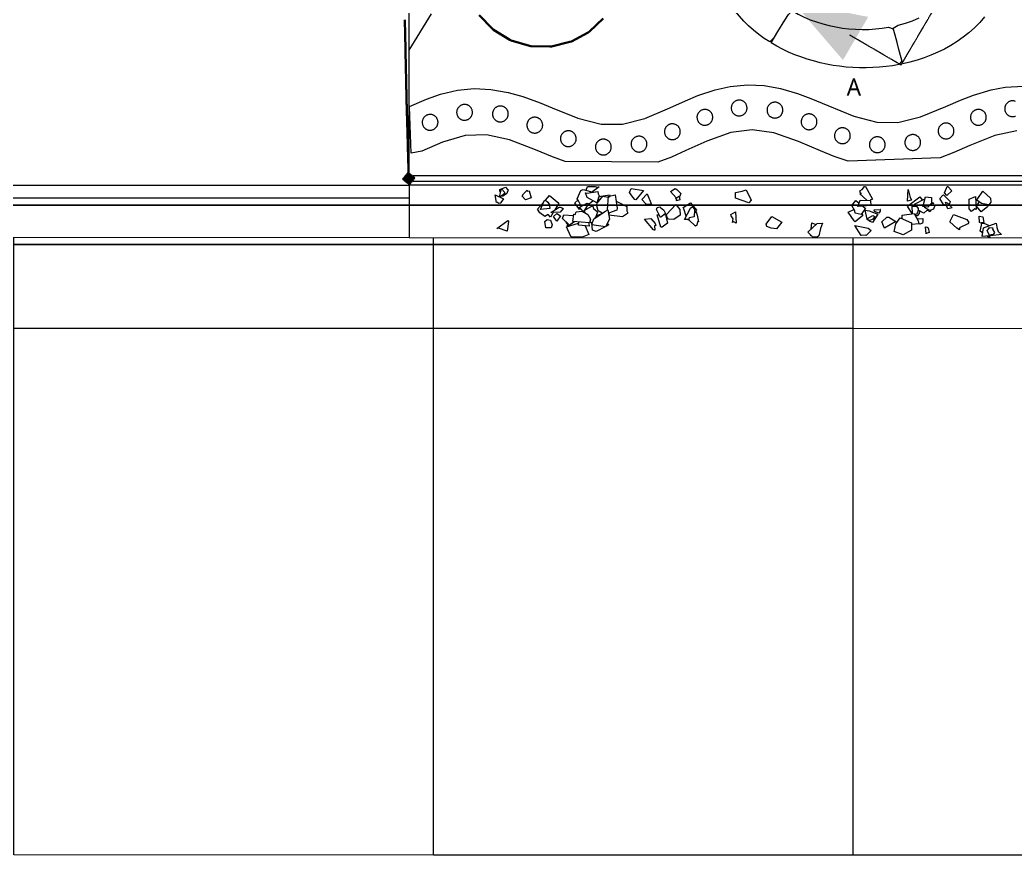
# Model space of a CAD drawing. Header units: millimetres. Extents: x -100577 to 287200, y -212120 to 238461.
# Drawn here: x 26389 to 41508, y -9278 to 3415 of the extents above; entities that cross this region are included whole.
import ezdxf

# ---------------------------------------------------------------- set-up
doc = ezdxf.new("R2010")
doc.units = ezdxf.units.MM
doc.linetypes.add('DASHDOT', pattern=[3.556, 2.54, -0.508, 0, -0.508])
for name, color, linetype, lineweight in [('01_切断（構造・壁）', 7, 'Continuous', 35), ('10_見えがかり', 7, 'Continuous', 13), ('30_敷地・外構', 8, 'Continuous', 9), ('70_断面の位置', 6, 'DASHDOT', 9), ('90_図枠', 7, 'Continuous', 25)]:
    doc.layers.add(name, color=color, linetype=linetype, lineweight=lineweight)
doc.styles.add('JP', font='NotoSansCJKjp-Regular.otf')

msp = doc.modelspace()

# ---------------------------------------------------------------- hatches: boundary and pattern name
at = {"layer": '01_切断（構造・壁）'}
msp.add_hatch(color=7, dxfattribs=at).paths.add_polyline_path([(32220, 987), (32219, 988), (32212, 994), (32212, 994), (32218, 1002), (32219, 1002), (32224, 1009), (32225, 1010), (32231, 1017), (32231, 1018), (32237, 1025), (32237, 1025), (32243, 1033), (32243, 1033), (32249, 1041), (32250, 1041), (32256, 1049), (32256, 1049), (32262, 1056), (32262, 1057), (32268, 1064), (32268, 1065), (32274, 1072), (32275, 1072), (32280, 1080), (32281, 1080), (32287, 1088), (32287, 1087), (32295, 1081), (32295, 1081), (32302, 1075), (32303, 1075), (32310, 1069), (32311, 1069), (32318, 1063), (32318, 1062), (32326, 1057), (32326, 1056), (32334, 1050), (32334, 1050), (32341, 1044), (32342, 1044), (32349, 1038), (32350, 1038), (32357, 1032), (32358, 1031), (32365, 1025), (32365, 1025), (32373, 1019), (32373, 1019), (32381, 1013), (32380, 1013), (32374, 1005), (32374, 1005), (32368, 997), (32368, 997), (32362, 989), (32362, 989), (32356, 982), (32355, 981), (32349, 974), (32349, 973), (32343, 966), (32343, 966), (32337, 958), (32337, 958), (32331, 950), (32330, 950), (32325, 942), (32324, 942), (32318, 935), (32318, 934), (32312, 927), (32312, 926), (32306, 919), (32305, 919), (32298, 925), (32298, 926), (32290, 931), (32290, 932), (32282, 938), (32282, 938), (32275, 944), (32274, 944), (32267, 950), (32266, 950), (32259, 956), (32259, 957), (32251, 963), (32251, 963), (32243, 969), (32243, 969), (32235, 975), (32235, 975), (32228, 981), (32227, 982)])
at = {"layer": '70_断面の位置'}
msp.add_hatch(color=7, dxfattribs=at).paths.add_polyline_path([(38893, 2804), (38135, 3687), (39277, 3460)])

# ---------------------------------------------------------------- linework, layer by layer
at = {"layer": '01_切断（構造・壁）'}
for points in [[(35249, 3437), (35041, 3236), (35021, 3225), (34768, 3085), (34745, 3079), (34465, 3009), (34441, 3010), (34152, 3015), (34129, 3021), (33852, 3101), (33831, 3113), (33584, 3262), (33567, 3279), (33366, 3487)], [(32263, 2194), (32263, 2195), (32262, 2226), (32262, 2227), (32262, 2258), (32261, 2259), (32261, 2290), (32261, 2291), (32260, 2322), (32260, 2323), (32260, 2355), (32259, 2355), (32259, 2387), (32259, 2388), (32258, 2419), (32258, 2420), (32257, 2451), (32257, 2452), (32257, 2483), (32257, 2484), (32256, 2515), (32256, 2516), (32255, 2547), (32255, 2548), (32255, 2579), (32255, 2580), (32254, 2612), (32254, 2613), (32253, 2644), (32253, 2645), (32253, 2676), (32253, 2677), (32252, 2708), (32252, 2709), (32251, 2740), (32251, 2741), (32251, 2772), (32251, 2773), (32250, 2804), (32250, 2805), (32249, 2836), (32249, 2837), (32249, 2869), (32249, 2870), (32248, 2901), (32248, 2902), (32247, 2933), (32247, 2934), (32247, 2965), (32247, 2966), (32246, 2997), (32246, 2998), (32245, 3029), (32245, 3030), (32245, 3061), (32245, 3062), (32244, 3094), (32244, 3094), (32243, 3126), (32243, 3127), (32243, 3158), (32243, 3159), (32242, 3190), (32242, 3191), (32241, 3222), (32241, 3223), (32241, 3254), (32241, 3255), (32240, 3286), (32240, 3287), (32239, 3318), (32239, 3319), (32239, 3351), (32239, 3351), (32238, 3383), (32238, 3384), (32237, 3415)], [(32263, 2194), (32263, 2193), (32264, 2169), (32264, 2168), (32264, 2144), (32264, 2144), (32265, 2120), (32265, 2119), (32266, 2095), (32266, 2094), (32266, 2070), (32266, 2069), (32267, 2045), (32267, 2044), (32268, 2020), (32268, 2020), (32268, 1996), (32268, 1995), (32269, 1971), (32269, 1970), (32270, 1946), (32270, 1945), (32271, 1921), (32271, 1920), (32271, 1896), (32271, 1896), (32272, 1872), (32272, 1871), (32273, 1847), (32273, 1846), (32273, 1822), (32273, 1821), (32274, 1797), (32274, 1796), (32275, 1772), (32275, 1772), (32275, 1747), (32275, 1747), (32276, 1723), (32276, 1722), (32277, 1698), (32277, 1697), (32277, 1673), (32277, 1672), (32278, 1648), (32278, 1648), (32279, 1623), (32279, 1623), (32280, 1599), (32280, 1598), (32280, 1574), (32280, 1573), (32281, 1549), (32281, 1548), (32282, 1524), (32282, 1524), (32282, 1499), (32282, 1499), (32283, 1475), (32283, 1474), (32284, 1450), (32284, 1449), (32284, 1425), (32284, 1424), (32285, 1400), (32285, 1400), (32286, 1375), (32286, 1375), (32287, 1351), (32287, 1350), (32287, 1326), (32287, 1325), (32288, 1301), (32288, 1300), (32289, 1276), (32289, 1275), (32289, 1251), (32289, 1251), (32290, 1227), (32290, 1226), (32291, 1202), (32291, 1201), (32291, 1177), (32291, 1176), (32292, 1152), (32292, 1151), (32293, 1127), (32293, 1127), (32294, 1103), (32294, 1102), (32294, 1078), (32294, 1077), (32295, 1053), (32295, 1052), (32296, 1028), (32296, 1027), (32296, 1003)], [(32220, 987), (32219, 988), (32212, 994), (32212, 994), (32218, 1002), (32219, 1002), (32224, 1009), (32225, 1010), (32231, 1017), (32231, 1018), (32237, 1025), (32237, 1025), (32243, 1033), (32243, 1033), (32249, 1041), (32250, 1041), (32256, 1049), (32256, 1049), (32262, 1056), (32262, 1057), (32268, 1064), (32268, 1065), (32274, 1072), (32275, 1072), (32280, 1080), (32281, 1080), (32287, 1088), (32287, 1087), (32295, 1081), (32295, 1081), (32302, 1075), (32303, 1075), (32310, 1069), (32311, 1069), (32318, 1063), (32318, 1062), (32326, 1057), (32326, 1056), (32334, 1050), (32334, 1050), (32341, 1044), (32342, 1044), (32349, 1038), (32350, 1038), (32357, 1032), (32358, 1031), (32365, 1025), (32365, 1025), (32373, 1019), (32373, 1019), (32381, 1013), (32380, 1013), (32374, 1005), (32374, 1005), (32368, 997), (32368, 997), (32362, 989), (32362, 989), (32356, 982), (32355, 981), (32349, 974), (32349, 973), (32343, 966), (32343, 966), (32337, 958), (32337, 958), (32331, 950), (32330, 950), (32325, 942), (32324, 942), (32318, 935), (32318, 934), (32312, 927), (32312, 926), (32306, 919), (32305, 919), (32298, 925), (32298, 926), (32290, 931), (32290, 932), (32282, 938), (32282, 938), (32275, 944), (32274, 944), (32267, 950), (32266, 950), (32259, 956), (32259, 957), (32251, 963), (32251, 963), (32243, 969), (32243, 969), (32235, 975), (32235, 975), (32228, 981), (32227, 982), (32220, 987)]]:
    msp.add_lwpolyline(points, dxfattribs=at)
at = {"layer": '10_見えがかり'}
for points in [[(37835, 3130), (37780, 3080), (37696, 3134), (37614, 3194), (37535, 3257), (37460, 3324), (37388, 3395), (37320, 3470), (37256, 3548), (37196, 3629), (37141, 3714), (37091, 3802), (37048, 3893), (37011, 3986), (36980, 4083), (36956, 4181), (36938, 4280), (36927, 4380), (36923, 4481), (36927, 4582)], [(32299, 3562), (32299, 2904), (32299, 1904), (32300, 1080)], [(32301, 2956), (32642, 3505)], [(38011, 3412), (38064, 3498), (38125, 3552), (38213, 3503), (38303, 3458), (38396, 3418), (38491, 3383), (38587, 3353), (38685, 3328), (38784, 3307), (38884, 3291), (38984, 3279), (39085, 3272), (39186, 3269), (39286, 3271), (39387, 3278), (39488, 3289), (39587, 3304), (39657, 3281)], [(39787, 2790), (39747, 2737), (39647, 2719), (39547, 2706), (39447, 2695), (39346, 2689), (39245, 2686), (39144, 2686), (39043, 2690), (38943, 2698), (38842, 2709), (38742, 2724), (38643, 2742), (38545, 2764), (38447, 2790), (38350, 2818), (38254, 2851), (38160, 2886), (38067, 2926), (37976, 2969), (37887, 3017), (37800, 3068), (37853, 3154), (37905, 3240), (38011, 3412)], [(41044, 3459), (40970, 3375), (40891, 3295), (40807, 3220), (40720, 3150), (40628, 3085), (40532, 3026), (40434, 2972), (40333, 2923), (40230, 2878), (40125, 2838), (40018, 2803), (39910, 2773), (39801, 2748), (39743, 2965), (39714, 3073), (39686, 3182), (39657, 3291), (39734, 3335), (39842, 3365)], [(39842, 3365), (39948, 3402), (40052, 3445)], [(32300, 922), (32300, 905)], [(46808, 919), (46798, 902), (32303, 903)], [(32361, 1031), (32361, 1033), (32361, 1041), (32361, 1048), (33564, 1048), (34767, 1048), (35970, 1048), (37172, 1048), (38375, 1048), (39578, 1048), (40781, 1048), (41984, 1048), (43186, 1047), (44389, 1047), (45592, 1047), (46795, 1047), (46795, 1040), (46795, 1032), (46795, 1017), (46795, 1002), (46795, 995), (46795, 987), (46795, 980), (46795, 975)], [(46781, 957), (45592, 957), (44389, 957), (43186, 957), (41984, 958), (40781, 958), (39578, 958), (38375, 958), (37172, 958), (35970, 958), (34767, 958), (33564, 958), (32361, 958), (32361, 966), (32361, 973), (32361, 981), (32361, 985)], [(32301, 903), (32301, 703), (-24699, 707), (-24699, 907), (20274, 904)], [(20328, 904), (32301, 903)], [(33707, 846), (33755, 794), (33730, 757), (33690, 732), (33677, 728), (33707, 846)], [(33680, 814), (33680, 839), (33767, 871), (33804, 834), (33806, 834), (33788, 778), (33723, 732), (33716, 746)], [(33691, 793), (33680, 814)], [(34020, 736), (34038, 770), (34097, 825), (34100, 813), (34127, 816), (34154, 710), (34070, 678), (34020, 736)], [(34877, 663), (34857, 696), (34909, 823), (34947, 838), (35059, 806), (35064, 793)], [(34980, 789), (35001, 781), (35171, 808), (35174, 769), (35187, 742), (35152, 636), (35008, 718), (34980, 789)], [(34993, 827), (35010, 883), (35130, 883), (35157, 875)], [(35157, 875), (35189, 880), (35074, 794)], [(35675, 854), (35864, 823), (35748, 679), (35733, 684), (35699, 723), (35652, 792), (35675, 854)], [(35835, 684), (35916, 772), (35982, 610), (35925, 607), (35891, 610), (35898, 620), (35835, 684)], [(36272, 806), (36346, 853), (36369, 835), (36429, 776), (36408, 728)], [(36358, 710), (36272, 806)], [(37258, 793), (37364, 813), (37421, 830), (37498, 673), (37465, 636), (37262, 708), (37260, 723), (37260, 773), (37258, 793)], [(39159, 780), (39150, 815), (39186, 837), (39219, 883), (39234, 883), (39342, 691), (39308, 673)], [(39258, 674), (39150, 769), (39175, 774), (39159, 780)], [(39884, 836), (39914, 717), (39936, 679), (39929, 675), (39875, 661), (39884, 836)], [(40438, 786), (40464, 859), (40477, 883), (40487, 883), (40549, 817), (40470, 747), (40438, 786)], [(40927, 673), (40941, 699), (41020, 814), (41133, 705), (41138, 647), (41109, 603), (40996, 622), (40927, 673)], [(32301, 701), (32301, 103), (-24699, 107), (-24699, 705)], [(33610, 755), (33738, 695), (33694, 638), (33696, 628), (33666, 623), (33633, 643), (33627, 638), (33610, 755)], [(34490, 487), (34448, 418), (34412, 455), (34364, 426), (34289, 484), (34253, 537), (34340, 637)], [(34352, 663), (34375, 674), (34410, 645), (34428, 616), (34438, 549), (34300, 533), (34352, 663)], [(34372, 674), (34434, 747)], [(34434, 747), (34574, 627), (34515, 529)], [(34920, 531), (34920, 530), (34905, 537), (34891, 534), (34817, 636), (34867, 676)], [(34872, 565), (34896, 571), (34996, 623), (35009, 632), (35025, 625), (34966, 521)], [(34917, 585), (34877, 663)], [(34982, 479), (34962, 516), (35077, 582), (35086, 605)], [(35098, 665), (35011, 594), (35010, 594)], [(35086, 605), (35105, 548), (35159, 503), (35165, 492), (35132, 411)], [(35237, 479), (35175, 514), (35150, 611), (35160, 629), (35246, 737)], [(35190, 670), (35179, 712)], [(35185, 731), (35347, 755), (35353, 739)], [(35246, 737), (35327, 721)], [(35318, 531), (35330, 736), (35344, 720), (35346, 736), (35431, 754), (35462, 552), (35457, 522), (35331, 478)], [(35447, 661), (35609, 579), (35611, 513), (35609, 512), (35622, 495), (35622, 473), (35546, 420), (35337, 445)], [(36221, 414), (36211, 455), (36354, 611), (36413, 533), (36420, 446), (36322, 380), (36242, 388), (36221, 414)], [(36413, 682), (36363, 666), (36368, 679), (36349, 702), (36405, 737), (36413, 682)], [(36511, 432), (36476, 543), (36465, 562), (36576, 634), (36670, 525), (36648, 491)], [(39076, 477), (39072, 515), (39028, 596), (39088, 672), (39138, 632)], [(39314, 595), (39119, 578), (39156, 673), (39314, 671), (39313, 664), (39314, 595)], [(39871, 582), (40062, 728), (40096, 678), (40095, 675)], [(39999, 583), (39980, 614), (40136, 694)], [(40146, 728), (40238, 715), (40239, 631), (40188, 576), (40182, 567), (40105, 581), (40116, 607), (40146, 728)], [(40232, 621), (40262, 638), (40269, 623), (40259, 613), (40289, 594)], [(40418, 611), (40365, 700), (40410, 751), (40421, 755), (40524, 654), (40518, 636), (40499, 615)], [(40465, 594), (40418, 611)], [(40450, 647), (40475, 634), (40554, 561), (40487, 545), (40466, 596), (40450, 647)], [(40809, 692), (40905, 729), (40919, 535), (40897, 541), (40844, 505), (40808, 544), (40809, 692)], [(41100, 602), (41090, 574), (40991, 497), (40922, 583), (40962, 645)], [(34584, 570), (34595, 570), (34610, 562), (34640, 548), (34597, 492), (34453, 488), (34584, 570)], [(34544, 355), (34505, 411), (34494, 425), (34546, 471), (34603, 438), (34544, 355)], [(34632, 396), (34653, 454), (34798, 444)], [(34840, 497), (34930, 507), (35018, 456), (35055, 386), (35044, 330), (34790, 349), (34802, 461), (34824, 457), (34840, 497)], [(34961, 513), (34961, 513), (34948, 503), (34903, 553), (34872, 565)], [(35107, 393), (35285, 506), (35320, 530), (35345, 386), (35284, 271), (35145, 291), (35084, 302), (35083, 320), (35107, 393)], [(35148, 444), (35161, 441), (35222, 469)], [(35334, 459), (35345, 481)], [(36062, 533), (36069, 562), (36111, 572), (36122, 566), (36173, 522), (36197, 474), (36121, 414), (36062, 533)], [(36174, 453), (36196, 458), (36227, 327), (36148, 263), (36127, 263)], [(36607, 579), (36636, 535), (36632, 423), (36555, 406), (36547, 370), (36538, 382), (36486, 383), (36579, 553), (36607, 579)], [(36664, 497), (36678, 449), (36697, 347), (36681, 345), (36671, 296), (36655, 280), (36551, 375)], [(36636, 482), (36664, 497)], [(37273, 326), (37236, 345), (37216, 337), (37226, 392), (37195, 436), (37187, 455), (37261, 499), (37273, 326)], [(39062, 362), (38973, 493), (39059, 535)], [(39178, 465), (39194, 444), (39080, 348), (39062, 362)], [(39197, 583), (39231, 554), (39233, 551), (39170, 457), (39076, 477)], [(39260, 387), (39230, 522), (39293, 515)], [(39293, 515), (39425, 464), (39341, 336), (39298, 356), (39271, 376)], [(39372, 503), (39368, 527), (39459, 533), (39464, 534), (39458, 531), (39456, 510), (39437, 480), (39372, 503)], [(39790, 396), (39793, 448), (39975, 475), (40037, 363), (40044, 317), (39937, 307)], [(39943, 473), (39877, 575), (39871, 582)], [(39949, 474), (39944, 584), (40008, 580)], [(40008, 580), (40016, 580), (40036, 549), (40028, 499), (40010, 462), (39996, 459), (39988, 456)], [(40058, 508), (40049, 470), (40019, 435), (40000, 435)], [(40227, 522), (40219, 500), (40170, 522), (40120, 479), (40036, 521), (40034, 524)], [(40289, 594), (40267, 536), (40211, 519), (40131, 564), (40145, 572)], [(40574, 459), (40776, 382), (40807, 334), (40788, 313), (40666, 254), (40666, 225), (40625, 252), (40519, 348), (40574, 459)], [(33804, 365), (33813, 351), (33794, 204), (33661, 249), (33634, 246), (33804, 365)], [(34380, 253), (34365, 350), (34400, 381), (34449, 371), (34476, 301), (34463, 272), (34459, 253), (34380, 253)], [(34705, 278), (34725, 312), (34632, 396)], [(34720, 307), (34712, 305), (34689, 342)], [(34974, 283), (35031, 154), (34931, 113), (34777, 113), (34757, 125), (34693, 272), (34875, 326)], [(34815, 345), (34713, 280)], [(34786, 324), (34781, 317), (34773, 316)], [(35031, 329), (35031, 323), (35035, 279), (34873, 296), (34879, 340)], [(35089, 347), (35068, 324), (35051, 354)], [(35146, 199), (35087, 217), (35077, 331)], [(35136, 414), (35135, 415)], [(35314, 323), (35337, 299), (35288, 274)], [(35974, 398), (36038, 319), (36050, 291), (36032, 286), (36037, 220), (36029, 217), (36015, 225), (35876, 384), (35974, 398)], [(36127, 263), (36071, 452), (36100, 452)], [(37811, 425), (37964, 341), (37882, 240), (37804, 248), (37738, 274), (37726, 311), (37811, 425)], [(38502, 323), (38581, 326), (38567, 283), (38551, 243), (38526, 134), (38499, 113), (38436, 113), (38358, 190), (38502, 323)], [(38409, 241), (38421, 330), (38470, 310), (38470, 297)], [(39264, 394), (39349, 442), (39375, 428), (39359, 400), (39349, 387), (39300, 365), (39259, 383), (39262, 386), (39264, 394)], [(39526, 251), (39482, 346), (39561, 416), (39588, 415), (39698, 351), (39526, 251)], [(39670, 200), (39697, 314), (39763, 406), (39936, 331), (39933, 241), (39933, 221), (39809, 149), (39670, 200)], [(40024, 391), (40104, 397), (40104, 353), (40099, 327), (40060, 308), (40046, 319)], [(40964, 431), (41020, 423), (41032, 334), (41000, 331), (40993, 326), (40967, 336), (40964, 431)], [(41014, 177), (40978, 203), (40997, 294), (41004, 324)], [(41004, 324), (41033, 327), (41112, 289)], [(41028, 256), (41220, 328), (41232, 266), (41231, 262), (41250, 200), (41301, 154), (41132, 135)], [(35280, 270), (35146, 199)], [(39072, 288), (39274, 249), (39320, 214), (39244, 136), (39234, 143), (39169, 136), (39072, 288)], [(40172, 264), (40189, 253), (40203, 184), (40157, 168), (40155, 161), (40146, 268), (40172, 264)], [(41120, 134), (41007, 121), (41028, 256)], [(41119, 258), (41169, 254), (41167, 233), (41195, 186), (41173, 154), (41147, 147), (41123, 132), (41085, 210), (41119, 258)], [(32670, -1277), (26298, -1276), (26298, 102)], [(83290, 100), (32303, 103)], [(39045, -1277), (32672, -1277), (32672, 101)], [(38409, 133), (38400, 146)], [(38411, 134), (38409, 133)], [(39047, -1277), (39047, 101)], [(41131, 133), (41121, 122), (41125, 113), (41104, 113), (41083, 128)], [(32670, -9277), (26297, -9276), (26298, -1278)], [(39044, -9277), (32672, -9277), (32672, -1279)], [(45419, -9278), (39046, -9277), (39047, -1279)], [(45420, -1278), (39047, -1277)]]:
    msp.add_lwpolyline(points, dxfattribs=at)
at = {"layer": '30_敷地・外構'}
for points in [[(83295, 56903), (83292, 900), (20301, 904), (20300, 12903), (50294, 56907), (83295, 56903)], [(32307, 2100), (32565, 2211), (32778, 2285), (33039, 2345), (33291, 2370), (33544, 2359), (33809, 2313), (34027, 2250), (34292, 2153), (34474, 2078), (34866, 1922), (35219, 1832), (35542, 1829), (35882, 1916), (36265, 2080), (36500, 2186), (36688, 2264), (36954, 2353), (37178, 2403), (37445, 2428), (37698, 2416), (37945, 2372), (38200, 2297), (38406, 2220), (38661, 2112), (39058, 1950), (39407, 1860), (39728, 1857), (40069, 1943), (40454, 2100), (40679, 2197), (40877, 2273), (41143, 2354), (41359, 2394), (41634, 2410)], [(33238, 1935), (33242, 1941), (33246, 1947), (33250, 1954), (33253, 1960), (33256, 1968), (33259, 1975), (33261, 1983), (33263, 1991), (33264, 1999), (33264, 2007), (33264, 2015), (33263, 2024), (33262, 2032), (33260, 2040), (33258, 2048), (33255, 2055), (33252, 2063), (33248, 2070), (33244, 2076), (33240, 2083), (33235, 2089), (33230, 2094), (33224, 2099), (33219, 2104), (33213, 2108), (33207, 2112), (33201, 2116), (33194, 2119), (33187, 2122), (33179, 2125), (33171, 2127), (33163, 2128), (33155, 2129), (33147, 2130), (33139, 2130), (33131, 2129), (33122, 2128), (33114, 2126), (33106, 2124), (33099, 2121), (33091, 2118), (33084, 2114), (33078, 2110), (33071, 2105), (33065, 2100), (33060, 2095), (33055, 2090), (33050, 2085), (33046, 2079), (33042, 2073), (33038, 2066), (33035, 2059), (33032, 2052), (33029, 2045), (33027, 2037), (33026, 2029), (33025, 2021), (33024, 2013), (33024, 2005), (33025, 1996), (33026, 1988), (33028, 1980), (33030, 1972), (33033, 1965), (33036, 1957), (33040, 1950), (33044, 1943), (33049, 1937), (33054, 1931), (33059, 1926), (33064, 1921), (33069, 1916), (33075, 1912), (33081, 1908), (33088, 1904), (33095, 1901), (33102, 1898), (33109, 1895), (33117, 1893), (33125, 1891), (33133, 1890), (33141, 1890), (33149, 1890), (33158, 1891), (33166, 1892), (33174, 1894), (33182, 1896), (33190, 1899), (33197, 1902), (33204, 1906), (33211, 1910), (33217, 1915), (33223, 1919), (33228, 1924), (33233, 1930), (33238, 1935)], [(37410, 2001), (37414, 2007), (37418, 2013), (37422, 2020), (37426, 2026), (37428, 2034), (37431, 2041), (37433, 2049), (37435, 2057), (37436, 2065), (37436, 2073), (37436, 2081), (37435, 2090), (37434, 2098), (37432, 2106), (37430, 2114), (37427, 2121), (37424, 2129), (37420, 2136), (37416, 2142), (37412, 2149), (37407, 2155), (37402, 2160), (37396, 2165), (37391, 2170), (37385, 2174), (37379, 2178), (37373, 2182), (37366, 2185), (37359, 2188), (37351, 2191), (37343, 2193), (37335, 2194), (37327, 2195), (37319, 2196), (37311, 2196), (37303, 2195), (37294, 2194), (37286, 2192), (37278, 2190), (37271, 2187), (37263, 2184), (37256, 2180), (37250, 2176), (37243, 2171), (37237, 2166), (37232, 2161), (37227, 2156), (37222, 2151), (37218, 2145), (37214, 2139), (37210, 2132), (37207, 2125), (37204, 2118), (37201, 2111), (37199, 2103), (37198, 2095), (37197, 2087), (37196, 2079), (37196, 2071), (37197, 2062), (37198, 2054), (37200, 2046), (37202, 2038), (37205, 2031), (37208, 2023), (37212, 2016), (37216, 2009), (37221, 2003), (37226, 1997), (37231, 1992), (37236, 1987), (37242, 1982), (37247, 1978), (37253, 1974), (37260, 1970), (37267, 1967), (37274, 1964), (37281, 1961), (37289, 1959), (37297, 1957), (37305, 1956), (37313, 1956), (37322, 1956), (37330, 1957), (37338, 1958), (37346, 1960), (37354, 1962), (37362, 1965), (37369, 1968), (37376, 1972), (37383, 1976), (37389, 1981), (37395, 1985), (37400, 1990), (37406, 1996), (37410, 2001)], [(37953, 1969), (37957, 1974), (37961, 1980), (37965, 1987), (37968, 1994), (37971, 2001), (37974, 2008), (37976, 2016), (37977, 2024), (37978, 2032), (37979, 2040), (37979, 2049), (37978, 2057), (37977, 2065), (37975, 2073), (37973, 2081), (37970, 2089), (37967, 2096), (37963, 2103), (37959, 2110), (37954, 2116), (37949, 2122), (37944, 2128), (37939, 2133), (37934, 2137), (37928, 2141), (37922, 2145), (37915, 2149), (37908, 2153), (37901, 2156), (37894, 2158), (37886, 2160), (37878, 2162), (37870, 2163), (37862, 2163), (37853, 2163), (37845, 2162), (37837, 2161), (37829, 2159), (37821, 2157), (37813, 2154), (37806, 2151), (37799, 2147), (37792, 2143), (37786, 2139), (37780, 2134), (37775, 2129), (37770, 2123), (37765, 2118), (37761, 2112), (37757, 2106), (37753, 2100), (37750, 2093), (37747, 2086), (37744, 2078), (37742, 2070), (37740, 2062), (37739, 2054), (37739, 2046), (37739, 2038), (37740, 2030), (37741, 2021), (37743, 2013), (37745, 2006), (37748, 1998), (37751, 1991), (37755, 1983), (37759, 1977), (37763, 1970), (37768, 1965), (37773, 1959), (37779, 1954), (37784, 1949), (37790, 1945), (37796, 1941), (37802, 1937), (37809, 1934), (37816, 1931), (37824, 1928), (37832, 1926), (37840, 1925), (37848, 1924), (37856, 1923), (37864, 1923), (37872, 1924), (37881, 1925), (37889, 1927), (37897, 1929), (37904, 1932), (37912, 1935), (37919, 1939), (37925, 1943), (37932, 1948), (37938, 1953), (37943, 1958), (37948, 1963), (37953, 1969)], [(41512, 2177), (41505, 2180), (41497, 2182), (41489, 2183), (41481, 2184), (41473, 2185), (41464, 2185), (41456, 2184), (41448, 2183), (41440, 2181), (41432, 2179), (41424, 2176), (41417, 2173), (41410, 2169), (41403, 2165), (41397, 2160), (41391, 2156), (41386, 2150), (41381, 2145), (41376, 2140), (41372, 2134), (41368, 2128), (41364, 2121), (41360, 2114), (41358, 2107), (41355, 2100), (41353, 2092), (41351, 2084), (41350, 2076), (41350, 2068), (41350, 2060), (41351, 2051), (41352, 2043), (41354, 2035), (41356, 2027), (41359, 2020), (41362, 2012), (41366, 2005), (41370, 1998), (41374, 1992), (41379, 1986), (41384, 1981), (41390, 1976), (41395, 1971), (41401, 1967), (41407, 1963), (41413, 1959), (41420, 1956), (41427, 1953), (41435, 1950), (41443, 1948), (41451, 1947), (41459, 1945), (41467, 1945), (41475, 1945), (41483, 1946), (41492, 1947), (41500, 1949), (41508, 1951), (41515, 1954)], [(41535, 1731), (41199, 1658), (40819, 1508), (40576, 1402), (40370, 1320), (38972, 1269), (38761, 1341), (38552, 1425), (38220, 1566), (37844, 1698), (37513, 1745), (37188, 1702), (36827, 1572), (36507, 1428), (36286, 1330), (36080, 1252), (34674, 1263), (34478, 1334), (34223, 1438), (33825, 1591), (33476, 1670), (33153, 1660), (32809, 1558), (32496, 1418), (32334, 1388), (32307, 2100)], [(32715, 1783), (32719, 1789), (32723, 1795), (32727, 1802), (32730, 1808), (32733, 1816), (32735, 1823), (32738, 1831), (32739, 1839), (32740, 1847), (32741, 1855), (32741, 1863), (32740, 1871), (32739, 1880), (32737, 1888), (32735, 1896), (32732, 1903), (32728, 1911), (32725, 1918), (32721, 1924), (32716, 1931), (32711, 1937), (32706, 1942), (32701, 1947), (32695, 1952), (32690, 1956), (32684, 1960), (32677, 1964), (32670, 1967), (32663, 1970), (32656, 1973), (32648, 1975), (32640, 1976), (32632, 1977), (32624, 1978), (32615, 1978), (32607, 1977), (32599, 1976), (32591, 1974), (32583, 1972), (32575, 1969), (32568, 1966), (32561, 1962), (32554, 1958), (32548, 1953), (32542, 1948), (32536, 1943), (32531, 1938), (32527, 1933), (32522, 1927), (32518, 1921), (32515, 1914), (32511, 1907), (32508, 1900), (32506, 1893), (32504, 1885), (32502, 1877), (32501, 1869), (32501, 1861), (32501, 1853), (32501, 1844), (32503, 1836), (32504, 1828), (32507, 1820), (32510, 1813), (32513, 1805), (32517, 1798), (32521, 1791), (32525, 1785), (32530, 1779), (32535, 1774), (32540, 1769), (32546, 1764), (32552, 1760), (32558, 1756), (32564, 1752), (32571, 1749), (32578, 1746), (32586, 1743), (32593, 1741), (32601, 1739), (32610, 1738), (32618, 1738), (32626, 1738), (32634, 1739), (32642, 1740), (32650, 1742), (32658, 1744), (32666, 1747), (32673, 1750), (32680, 1754), (32687, 1758), (32693, 1763), (32699, 1767), (32705, 1772), (32710, 1778), (32715, 1783)], [(33783, 1911), (33787, 1916), (33791, 1923), (33795, 1929), (33798, 1936), (33801, 1943), (33804, 1950), (33806, 1958), (33808, 1966), (33809, 1974), (33809, 1982), (33809, 1991), (33808, 1999), (33807, 2007), (33805, 2015), (33803, 2023), (33800, 2031), (33797, 2038), (33793, 2045), (33789, 2052), (33785, 2058), (33780, 2064), (33775, 2070), (33769, 2075), (33764, 2079), (33758, 2084), (33752, 2088), (33746, 2091), (33739, 2095), (33732, 2098), (33724, 2100), (33716, 2102), (33708, 2104), (33700, 2105), (33692, 2105), (33684, 2105), (33676, 2105), (33667, 2103), (33659, 2102), (33651, 2099), (33644, 2096), (33636, 2093), (33629, 2089), (33623, 2085), (33616, 2081), (33610, 2076), (33605, 2071), (33600, 2066), (33595, 2060), (33591, 2054), (33587, 2048), (33583, 2042), (33580, 2035), (33577, 2028), (33574, 2020), (33572, 2013), (33571, 2005), (33570, 1997), (33569, 1988), (33569, 1980), (33570, 1972), (33571, 1964), (33573, 1956), (33575, 1948), (33578, 1940), (33581, 1933), (33585, 1926), (33589, 1919), (33594, 1913), (33599, 1907), (33604, 1901), (33609, 1896), (33614, 1891), (33620, 1887), (33626, 1883), (33633, 1879), (33640, 1876), (33647, 1873), (33654, 1871), (33662, 1868), (33670, 1867), (33678, 1866), (33686, 1865), (33694, 1865), (33703, 1866), (33711, 1867), (33719, 1869), (33727, 1871), (33735, 1874), (33742, 1878), (33749, 1881), (33756, 1885), (33762, 1890), (33768, 1895), (33773, 1900), (33778, 1905), (33783, 1911)], [(36889, 1860), (36893, 1865), (36897, 1871), (36901, 1878), (36904, 1885), (36907, 1892), (36910, 1899), (36912, 1907), (36913, 1915), (36914, 1923), (36915, 1931), (36915, 1940), (36914, 1948), (36913, 1956), (36911, 1964), (36909, 1972), (36906, 1980), (36903, 1987), (36899, 1994), (36895, 2001), (36890, 2007), (36885, 2013), (36880, 2019), (36875, 2024), (36870, 2028), (36864, 2032), (36858, 2036), (36851, 2040), (36844, 2044), (36837, 2047), (36830, 2049), (36822, 2051), (36814, 2053), (36806, 2054), (36798, 2054), (36790, 2054), (36781, 2053), (36773, 2052), (36765, 2050), (36757, 2048), (36749, 2045), (36742, 2042), (36735, 2038), (36728, 2034), (36722, 2030), (36716, 2025), (36711, 2020), (36706, 2014), (36701, 2009), (36697, 2003), (36693, 1997), (36689, 1991), (36686, 1984), (36683, 1977), (36680, 1969), (36678, 1961), (36676, 1953), (36675, 1945), (36675, 1937), (36675, 1929), (36676, 1921), (36677, 1912), (36679, 1904), (36681, 1897), (36684, 1889), (36687, 1882), (36691, 1874), (36695, 1868), (36700, 1861), (36704, 1856), (36709, 1850), (36715, 1845), (36720, 1840), (36726, 1836), (36732, 1832), (36739, 1828), (36745, 1825), (36753, 1822), (36760, 1819), (36768, 1817), (36776, 1816), (36784, 1815), (36792, 1814), (36800, 1814), (36808, 1815), (36817, 1816), (36825, 1818), (36833, 1820), (36840, 1823), (36848, 1826), (36855, 1830), (36861, 1834), (36868, 1839), (36874, 1844), (36879, 1849), (36884, 1854), (36889, 1860)], [(38472, 1791), (38476, 1797), (38480, 1803), (38484, 1810), (38487, 1816), (38490, 1824), (38493, 1831), (38495, 1839), (38496, 1847), (38497, 1855), (38498, 1863), (38498, 1871), (38497, 1880), (38496, 1888), (38494, 1896), (38492, 1904), (38489, 1911), (38486, 1919), (38482, 1926), (38478, 1932), (38473, 1939), (38468, 1945), (38463, 1950), (38458, 1955), (38453, 1960), (38447, 1964), (38441, 1968), (38434, 1972), (38427, 1975), (38420, 1978), (38413, 1981), (38405, 1983), (38397, 1984), (38389, 1985), (38381, 1986), (38373, 1986), (38364, 1985), (38356, 1984), (38348, 1982), (38340, 1980), (38333, 1977), (38325, 1974), (38318, 1970), (38311, 1966), (38305, 1961), (38299, 1956), (38294, 1951), (38289, 1946), (38284, 1941), (38280, 1935), (38276, 1929), (38272, 1922), (38269, 1915), (38266, 1908), (38263, 1901), (38261, 1893), (38259, 1885), (38258, 1877), (38258, 1869), (38258, 1861), (38259, 1852), (38260, 1844), (38262, 1836), (38264, 1828), (38267, 1821), (38270, 1813), (38274, 1806), (38278, 1799), (38283, 1793), (38287, 1787), (38292, 1782), (38298, 1777), (38303, 1772), (38309, 1768), (38315, 1764), (38322, 1760), (38328, 1757), (38336, 1754), (38343, 1751), (38351, 1749), (38359, 1747), (38367, 1746), (38375, 1746), (38383, 1746), (38391, 1747), (38400, 1748), (38408, 1750), (38416, 1752), (38423, 1755), (38431, 1758), (38438, 1762), (38444, 1766), (38451, 1771), (38457, 1775), (38462, 1780), (38467, 1786), (38472, 1791)], [(41045, 1859), (41049, 1865), (41053, 1871), (41057, 1878), (41060, 1885), (41063, 1892), (41066, 1899), (41068, 1907), (41069, 1915), (41070, 1923), (41071, 1931), (41071, 1939), (41070, 1948), (41069, 1956), (41067, 1964), (41065, 1972), (41062, 1979), (41059, 1987), (41055, 1994), (41051, 2001), (41046, 2007), (41041, 2013), (41036, 2018), (41031, 2023), (41025, 2028), (41020, 2032), (41014, 2036), (41007, 2040), (41000, 2043), (40993, 2046), (40986, 2049), (40978, 2051), (40970, 2053), (40962, 2054), (40954, 2054), (40945, 2054), (40937, 2053), (40929, 2052), (40921, 2050), (40913, 2048), (40905, 2045), (40898, 2042), (40891, 2038), (40884, 2034), (40878, 2029), (40872, 2025), (40866, 2020), (40861, 2014), (40857, 2009), (40853, 2003), (40849, 1997), (40845, 1990), (40841, 1984), (40838, 1976), (40836, 1969), (40834, 1961), (40832, 1953), (40831, 1945), (40831, 1937), (40831, 1929), (40832, 1920), (40833, 1912), (40835, 1904), (40837, 1896), (40840, 1889), (40843, 1881), (40847, 1874), (40851, 1868), (40855, 1861), (40860, 1855), (40865, 1850), (40871, 1845), (40876, 1840), (40882, 1836), (40888, 1832), (40894, 1828), (40901, 1825), (40908, 1822), (40916, 1819), (40924, 1817), (40932, 1816), (40940, 1815), (40948, 1814), (40956, 1814), (40964, 1815), (40973, 1816), (40981, 1818), (40988, 1820), (40996, 1823), (41003, 1826), (41011, 1830), (41017, 1834), (41024, 1839), (41029, 1844), (41035, 1849), (41040, 1854), (41045, 1859)], [(34305, 1740), (34309, 1746), (34313, 1752), (34317, 1758), (34320, 1765), (34323, 1772), (34326, 1780), (34328, 1787), (34329, 1795), (34330, 1804), (34331, 1812), (34331, 1820), (34330, 1828), (34329, 1836), (34327, 1844), (34325, 1852), (34322, 1860), (34319, 1867), (34315, 1874), (34311, 1881), (34306, 1887), (34301, 1893), (34296, 1899), (34291, 1904), (34286, 1909), (34280, 1913), (34274, 1917), (34267, 1921), (34260, 1924), (34253, 1927), (34246, 1929), (34238, 1932), (34230, 1933), (34222, 1934), (34214, 1935), (34205, 1935), (34197, 1934), (34189, 1933), (34181, 1931), (34173, 1929), (34165, 1926), (34158, 1922), (34151, 1919), (34144, 1915), (34138, 1910), (34132, 1905), (34127, 1900), (34122, 1895), (34117, 1889), (34113, 1884), (34109, 1877), (34105, 1871), (34102, 1864), (34099, 1857), (34096, 1850), (34094, 1842), (34092, 1834), (34091, 1826), (34091, 1818), (34091, 1809), (34092, 1801), (34093, 1793), (34095, 1785), (34097, 1777), (34100, 1769), (34103, 1762), (34107, 1755), (34111, 1748), (34115, 1742), (34120, 1736), (34125, 1730), (34131, 1725), (34136, 1721), (34142, 1716), (34148, 1712), (34154, 1709), (34161, 1705), (34168, 1702), (34176, 1700), (34184, 1698), (34192, 1696), (34200, 1695), (34208, 1695), (34216, 1695), (34224, 1695), (34233, 1697), (34241, 1698), (34249, 1701), (34256, 1704), (34264, 1707), (34271, 1711), (34277, 1715), (34284, 1719), (34290, 1724), (34295, 1729), (34300, 1734), (34305, 1740)], [(36395, 1640), (36400, 1646), (36404, 1652), (36407, 1658), (36411, 1665), (36414, 1672), (36416, 1680), (36418, 1688), (36420, 1696), (36421, 1704), (36421, 1712), (36421, 1720), (36421, 1728), (36420, 1737), (36418, 1745), (36415, 1753), (36413, 1760), (36409, 1768), (36406, 1775), (36401, 1781), (36397, 1788), (36392, 1794), (36387, 1799), (36382, 1804), (36376, 1809), (36370, 1813), (36364, 1817), (36358, 1821), (36351, 1824), (36344, 1827), (36336, 1830), (36329, 1832), (36321, 1833), (36313, 1834), (36304, 1835), (36296, 1835), (36288, 1834), (36280, 1833), (36272, 1831), (36264, 1829), (36256, 1826), (36249, 1823), (36242, 1819), (36235, 1815), (36229, 1810), (36223, 1805), (36217, 1800), (36212, 1795), (36208, 1790), (36203, 1784), (36199, 1778), (36196, 1771), (36192, 1764), (36189, 1757), (36187, 1750), (36185, 1742), (36183, 1734), (36182, 1726), (36182, 1718), (36182, 1710), (36182, 1701), (36183, 1693), (36185, 1685), (36188, 1677), (36190, 1669), (36194, 1662), (36197, 1655), (36202, 1648), (36206, 1642), (36211, 1636), (36216, 1631), (36221, 1626), (36227, 1621), (36233, 1617), (36239, 1613), (36245, 1609), (36252, 1606), (36259, 1603), (36267, 1600), (36274, 1598), (36282, 1596), (36290, 1595), (36299, 1595), (36307, 1595), (36315, 1596), (36323, 1597), (36331, 1599), (36339, 1601), (36347, 1604), (36354, 1607), (36361, 1611), (36368, 1615), (36374, 1619), (36380, 1624), (36386, 1629), (36391, 1635), (36395, 1640)], [(40553, 1652), (40557, 1658), (40561, 1664), (40565, 1670), (40568, 1677), (40571, 1684), (40574, 1692), (40576, 1699), (40577, 1707), (40579, 1715), (40579, 1724), (40579, 1732), (40578, 1740), (40577, 1748), (40575, 1756), (40573, 1764), (40570, 1772), (40567, 1779), (40563, 1786), (40559, 1793), (40554, 1799), (40550, 1805), (40544, 1811), (40539, 1816), (40534, 1821), (40528, 1825), (40522, 1829), (40515, 1833), (40509, 1836), (40501, 1839), (40494, 1841), (40486, 1843), (40478, 1845), (40470, 1846), (40462, 1847), (40454, 1846), (40445, 1846), (40437, 1845), (40429, 1843), (40421, 1841), (40414, 1838), (40406, 1834), (40399, 1831), (40393, 1826), (40386, 1822), (40380, 1817), (40375, 1812), (40370, 1807), (40365, 1801), (40361, 1796), (40357, 1789), (40353, 1783), (40350, 1776), (40347, 1769), (40344, 1761), (40342, 1754), (40341, 1746), (40340, 1738), (40339, 1730), (40339, 1721), (40340, 1713), (40341, 1705), (40343, 1697), (40345, 1689), (40348, 1681), (40351, 1674), (40355, 1667), (40359, 1660), (40364, 1654), (40368, 1648), (40374, 1642), (40379, 1637), (40384, 1633), (40390, 1628), (40396, 1624), (40403, 1621), (40410, 1617), (40417, 1614), (40424, 1612), (40432, 1610), (40440, 1608), (40448, 1607), (40456, 1607), (40464, 1607), (40473, 1607), (40481, 1609), (40489, 1610), (40497, 1613), (40504, 1616), (40512, 1619), (40519, 1623), (40526, 1627), (40532, 1631), (40538, 1636), (40543, 1641), (40548, 1646), (40553, 1652)], [(34815, 1535), (34819, 1541), (34823, 1547), (34827, 1553), (34830, 1560), (34833, 1567), (34836, 1575), (34838, 1583), (34839, 1590), (34840, 1599), (34841, 1607), (34841, 1615), (34840, 1623), (34839, 1631), (34837, 1640), (34835, 1647), (34832, 1655), (34829, 1662), (34825, 1670), (34821, 1676), (34816, 1683), (34812, 1688), (34806, 1694), (34801, 1699), (34796, 1704), (34790, 1708), (34784, 1712), (34777, 1716), (34770, 1719), (34763, 1722), (34756, 1725), (34748, 1727), (34740, 1728), (34732, 1729), (34724, 1730), (34716, 1730), (34707, 1729), (34699, 1728), (34691, 1726), (34683, 1724), (34676, 1721), (34668, 1717), (34661, 1714), (34654, 1710), (34648, 1705), (34642, 1700), (34637, 1695), (34632, 1690), (34627, 1684), (34623, 1679), (34619, 1673), (34615, 1666), (34612, 1659), (34609, 1652), (34606, 1645), (34604, 1637), (34603, 1629), (34601, 1621), (34601, 1613), (34601, 1604), (34602, 1596), (34603, 1588), (34605, 1580), (34607, 1572), (34610, 1564), (34613, 1557), (34617, 1550), (34621, 1543), (34626, 1537), (34630, 1531), (34635, 1525), (34641, 1520), (34646, 1516), (34652, 1512), (34658, 1507), (34665, 1504), (34671, 1500), (34679, 1497), (34686, 1495), (34694, 1493), (34702, 1491), (34710, 1490), (34718, 1490), (34726, 1490), (34735, 1490), (34743, 1492), (34751, 1493), (34759, 1496), (34766, 1499), (34774, 1502), (34781, 1506), (34787, 1510), (34794, 1514), (34800, 1519), (34805, 1524), (34810, 1530), (34815, 1535)], [(38979, 1580), (38983, 1585), (38987, 1591), (38991, 1598), (38994, 1605), (38997, 1612), (39000, 1619), (39002, 1627), (39004, 1635), (39005, 1643), (39005, 1651), (39005, 1660), (39004, 1668), (39003, 1676), (39001, 1684), (38999, 1692), (38996, 1700), (38993, 1707), (38989, 1714), (38985, 1721), (38980, 1727), (38976, 1733), (38971, 1738), (38965, 1744), (38960, 1748), (38954, 1752), (38948, 1756), (38941, 1760), (38935, 1764), (38927, 1767), (38920, 1769), (38912, 1771), (38904, 1773), (38896, 1774), (38888, 1774), (38880, 1774), (38872, 1773), (38863, 1772), (38855, 1770), (38847, 1768), (38840, 1765), (38832, 1762), (38825, 1758), (38819, 1754), (38812, 1750), (38806, 1745), (38801, 1740), (38796, 1734), (38791, 1729), (38787, 1723), (38783, 1717), (38779, 1711), (38776, 1704), (38773, 1697), (38770, 1689), (38768, 1681), (38767, 1673), (38766, 1665), (38765, 1657), (38765, 1649), (38766, 1641), (38767, 1632), (38769, 1624), (38771, 1617), (38774, 1609), (38777, 1601), (38781, 1594), (38785, 1588), (38790, 1581), (38795, 1576), (38800, 1570), (38805, 1565), (38810, 1560), (38816, 1556), (38822, 1552), (38829, 1548), (38836, 1545), (38843, 1542), (38850, 1539), (38858, 1537), (38866, 1536), (38874, 1535), (38882, 1534), (38890, 1534), (38899, 1535), (38907, 1536), (38915, 1538), (38923, 1540), (38930, 1543), (38938, 1546), (38945, 1550), (38952, 1554), (38958, 1559), (38964, 1564), (38969, 1569), (38974, 1574), (38979, 1580)], [(40047, 1477), (40052, 1482), (40056, 1489), (40059, 1495), (40063, 1502), (40066, 1509), (40068, 1517), (40070, 1524), (40072, 1532), (40073, 1540), (40073, 1549), (40073, 1557), (40073, 1565), (40071, 1573), (40070, 1581), (40067, 1589), (40064, 1597), (40061, 1604), (40057, 1611), (40053, 1618), (40049, 1624), (40044, 1630), (40039, 1636), (40034, 1641), (40028, 1645), (40022, 1650), (40016, 1654), (40010, 1657), (40003, 1661), (39996, 1664), (39988, 1666), (39981, 1668), (39973, 1670), (39964, 1671), (39956, 1671), (39948, 1671), (39940, 1671), (39932, 1669), (39924, 1668), (39916, 1665), (39908, 1663), (39901, 1659), (39894, 1655), (39887, 1651), (39881, 1647), (39875, 1642), (39869, 1637), (39864, 1632), (39859, 1626), (39855, 1620), (39851, 1614), (39847, 1608), (39844, 1601), (39841, 1594), (39839, 1586), (39836, 1579), (39835, 1571), (39834, 1563), (39833, 1554), (39833, 1546), (39834, 1538), (39835, 1530), (39837, 1522), (39839, 1514), (39842, 1506), (39846, 1499), (39849, 1492), (39853, 1485), (39858, 1479), (39863, 1473), (39868, 1467), (39873, 1462), (39879, 1458), (39884, 1453), (39890, 1449), (39897, 1446), (39904, 1442), (39911, 1439), (39918, 1437), (39926, 1435), (39934, 1433), (39942, 1432), (39950, 1432), (39959, 1432), (39967, 1432), (39975, 1433), (39983, 1435), (39991, 1438), (39999, 1440), (40006, 1444), (40013, 1447), (40020, 1452), (40026, 1456), (40032, 1461), (40038, 1466), (40043, 1471), (40047, 1477)], [(35347, 1407), (35352, 1413), (35356, 1419), (35359, 1426), (35363, 1433), (35366, 1440), (35368, 1447), (35370, 1455), (35372, 1463), (35373, 1471), (35373, 1479), (35373, 1487), (35373, 1496), (35371, 1504), (35370, 1512), (35367, 1520), (35364, 1528), (35361, 1535), (35357, 1542), (35353, 1549), (35349, 1555), (35344, 1561), (35339, 1566), (35334, 1571), (35328, 1576), (35322, 1580), (35316, 1584), (35310, 1588), (35303, 1591), (35296, 1594), (35288, 1597), (35281, 1599), (35273, 1601), (35264, 1602), (35256, 1602), (35248, 1602), (35240, 1601), (35232, 1600), (35223, 1598), (35216, 1596), (35208, 1593), (35201, 1590), (35194, 1586), (35187, 1582), (35180, 1578), (35175, 1573), (35169, 1568), (35164, 1562), (35159, 1557), (35155, 1551), (35151, 1545), (35147, 1539), (35144, 1532), (35141, 1525), (35139, 1517), (35136, 1509), (35135, 1501), (35134, 1493), (35133, 1485), (35133, 1477), (35134, 1469), (35135, 1460), (35137, 1452), (35139, 1444), (35142, 1437), (35146, 1429), (35149, 1422), (35153, 1416), (35158, 1409), (35163, 1403), (35168, 1398), (35173, 1393), (35179, 1388), (35184, 1384), (35190, 1380), (35197, 1376), (35204, 1373), (35211, 1370), (35218, 1367), (35226, 1365), (35234, 1364), (35242, 1363), (35250, 1362), (35259, 1362), (35267, 1363), (35275, 1364), (35283, 1366), (35291, 1368), (35299, 1371), (35306, 1374), (35313, 1378), (35320, 1382), (35326, 1387), (35332, 1392), (35338, 1397), (35343, 1402), (35347, 1407)], [(35888, 1452), (35892, 1458), (35897, 1464), (35900, 1471), (35904, 1478), (35907, 1485), (35909, 1492), (35911, 1500), (35913, 1508), (35914, 1516), (35914, 1524), (35914, 1532), (35914, 1541), (35912, 1549), (35911, 1557), (35908, 1565), (35905, 1573), (35902, 1580), (35898, 1587), (35894, 1594), (35890, 1600), (35885, 1606), (35880, 1611), (35874, 1616), (35869, 1621), (35863, 1625), (35857, 1629), (35851, 1633), (35844, 1636), (35837, 1639), (35829, 1642), (35821, 1644), (35814, 1646), (35805, 1647), (35797, 1647), (35789, 1647), (35781, 1646), (35773, 1645), (35764, 1643), (35757, 1641), (35749, 1638), (35742, 1635), (35734, 1631), (35728, 1627), (35721, 1623), (35716, 1618), (35710, 1613), (35705, 1607), (35700, 1602), (35696, 1596), (35692, 1590), (35688, 1584), (35685, 1577), (35682, 1570), (35679, 1562), (35677, 1554), (35676, 1546), (35675, 1538), (35674, 1530), (35674, 1522), (35675, 1514), (35676, 1505), (35678, 1497), (35680, 1489), (35683, 1482), (35687, 1474), (35690, 1467), (35694, 1461), (35699, 1454), (35704, 1448), (35709, 1443), (35714, 1438), (35720, 1433), (35725, 1429), (35731, 1425), (35738, 1421), (35745, 1418), (35752, 1415), (35759, 1412), (35767, 1410), (35775, 1409), (35783, 1408), (35791, 1407), (35800, 1407), (35808, 1408), (35816, 1409), (35824, 1411), (35832, 1413), (35840, 1416), (35847, 1419), (35854, 1423), (35861, 1427), (35867, 1432), (35873, 1437), (35879, 1442), (35884, 1447), (35888, 1452)], [(39509, 1443), (39513, 1449), (39517, 1455), (39521, 1461), (39524, 1468), (39527, 1476), (39529, 1483), (39531, 1491), (39533, 1499), (39534, 1507), (39535, 1515), (39534, 1523), (39534, 1531), (39533, 1540), (39531, 1548), (39529, 1556), (39526, 1563), (39522, 1571), (39519, 1578), (39514, 1584), (39510, 1591), (39505, 1597), (39500, 1602), (39495, 1607), (39489, 1612), (39484, 1616), (39477, 1620), (39471, 1624), (39464, 1627), (39457, 1630), (39449, 1633), (39442, 1635), (39434, 1636), (39426, 1637), (39418, 1638), (39409, 1638), (39401, 1637), (39393, 1636), (39385, 1634), (39377, 1632), (39369, 1629), (39362, 1626), (39355, 1622), (39348, 1618), (39342, 1613), (39336, 1608), (39330, 1603), (39325, 1598), (39321, 1593), (39316, 1587), (39312, 1581), (39309, 1574), (39305, 1567), (39302, 1560), (39300, 1553), (39298, 1545), (39296, 1537), (39295, 1529), (39295, 1521), (39295, 1513), (39295, 1504), (39297, 1496), (39298, 1488), (39301, 1480), (39304, 1472), (39307, 1465), (39311, 1458), (39315, 1451), (39319, 1445), (39324, 1439), (39329, 1434), (39334, 1429), (39340, 1424), (39346, 1420), (39352, 1416), (39358, 1412), (39365, 1409), (39372, 1406), (39380, 1403), (39387, 1401), (39395, 1399), (39403, 1398), (39412, 1398), (39420, 1398), (39428, 1399), (39436, 1400), (39444, 1402), (39452, 1404), (39460, 1407), (39467, 1410), (39474, 1414), (39481, 1418), (39487, 1422), (39493, 1427), (39499, 1432), (39504, 1438), (39509, 1443)]]:
    msp.add_lwpolyline(points, dxfattribs=at)
at = {"layer": '70_断面の位置'}
for points in [[(39776, 2728), (39931, 2994), (40087, 3259), (40243, 3524), (40400, 3789), (40557, 4053), (40714, 4318), (40872, 4582), (41030, 4846), (41189, 5109), (41348, 5372), (41507, 5635), (41667, 5898)], [(39776, 2728), (38999, 3182)], [(39776, 2728), (39931, 2994), (40087, 3259)]]:
    msp.add_lwpolyline(points, dxfattribs=at)
at = {"layer": '90_図枠'}
for points in [[(0, 0), (84100, 0), (84100, 59400), (0, 59400)], [(600, 600), (83500, 600), (83500, 58800), (600, 58800)]]:
    msp.add_lwpolyline(points, close=True, dxfattribs=at)

# ---------------------------------------------------------------- texts
at = {"layer": '70_断面の位置', "insert": (39059, 2394), "char_height": 265, "attachment_point": 5, "style": 'JP'}
msp.add_mtext('A', dxfattribs=at)

doc.saveas('drawing.dxf')
